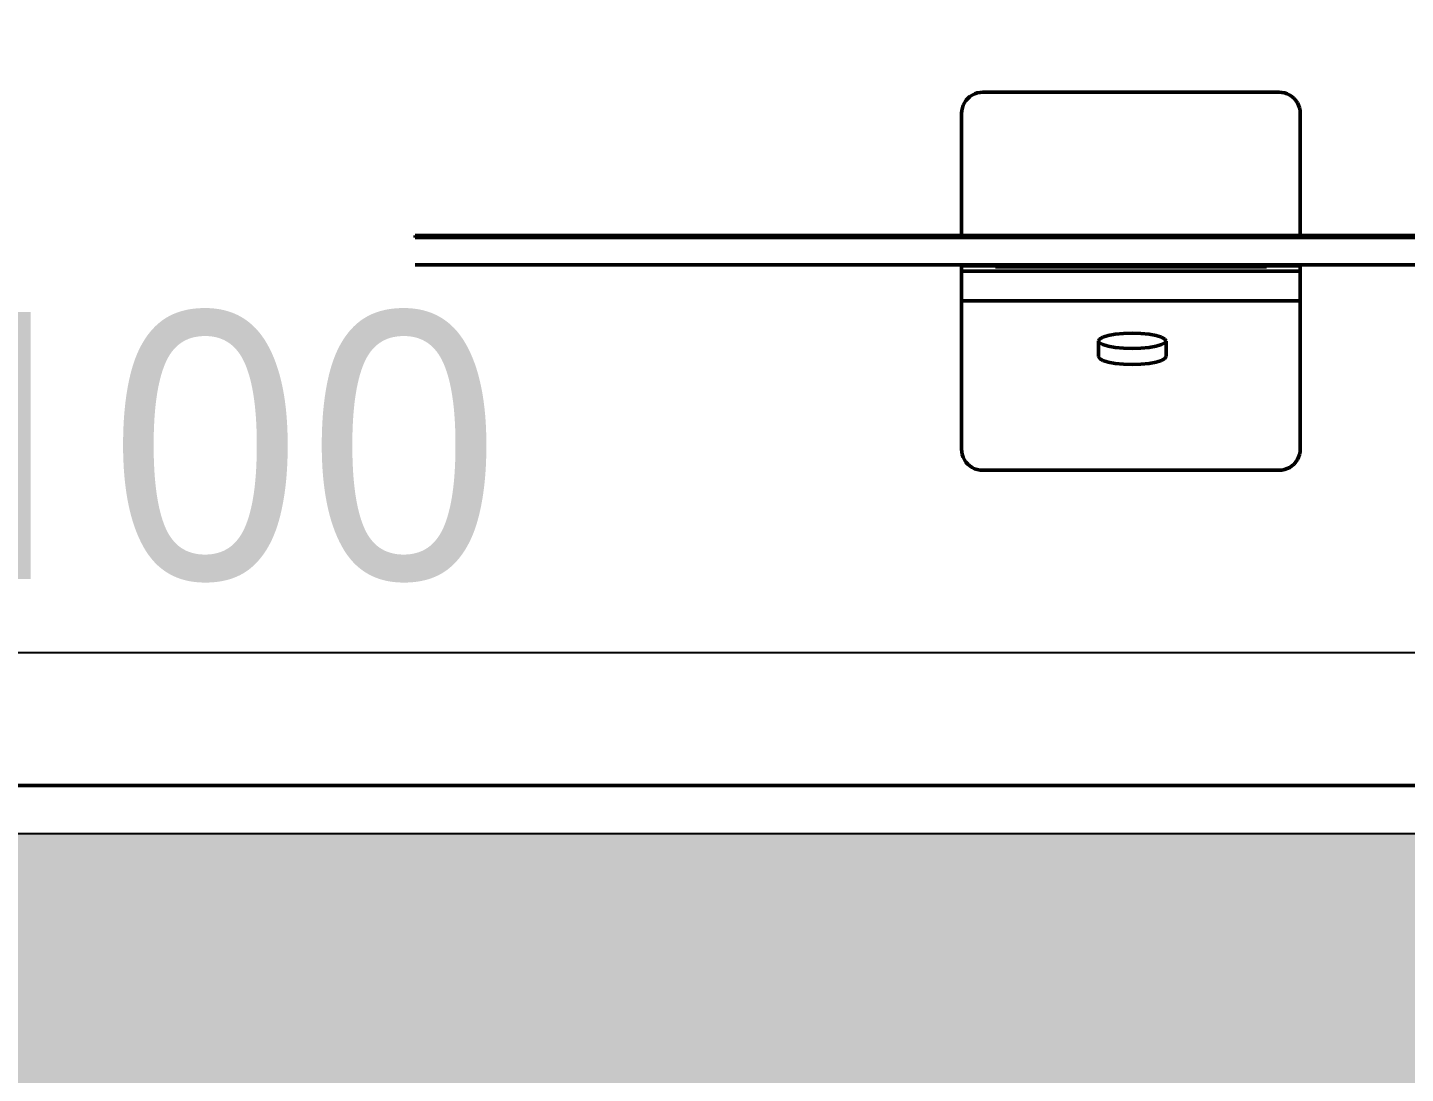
# Model space of a CAD drawing. Header units: millimetres. Extents: x 0 to 460473, y -68369 to 85219.
# Drawn here: x 228180 to 228697, y -33638 to -33246 of the extents above; entities that cross this region are included whole.
import ezdxf

# ---------------------------------------------------------------- set-up
doc = ezdxf.new("R2010")
doc.units = ezdxf.units.MM
doc.header["$LTSCALE"] = 50
for name, color, linetype in [('DIM', 7, 'Continuous'), ('fur', 6, 'Continuous'), ('ha', 8, 'Continuous'), ('wall', 2, 'Continuous')]:
    doc.layers.add(name, color=color, linetype=linetype)
doc.styles.add('맑은 고딕', font='malgun.ttf')
doc.dimstyles.new('DH IN40', dxfattribs={"dimscale": 40, "dimtxt": 2.5, "dimasz": 1, "dimexe": 1.5, "dimexo": 1.5, "dimtad": 1, "dimdec": 7, "dimlunit": 6, "dimtxsty": '맑은 고딕', "dimblk": 'ARCHTICK', "dimcen": 2.5, "dimclrd": 256, "dimclre": 256, "dimclrt": 256, "dimadec": 0, "dimazin": 0, "dimtfac": 1, "dimtdec": 7, "dimtix": 1, "dimtmove": 0, "dimatfit": 3, "dimldrblk": 'ARCHTICK', "dimfxl": 1, "dimtfillclr": 1, "dimlwd": -1, "dimlwe": -1, "dimarcsym": 0})

# ---------------------------------------------------------------- blocks, each defined once
blk = doc.blocks.new('EWEDSF')
at = {"layer": 'ha', "transparency": 33554559}
h = blk.add_hatch(color=256, dxfattribs=at)
h.dxf.hatch_style = 1
h.paths.add_polyline_path([(228854, 34359.7), (227259, 34359.7), (227259, 37049.7), (227259, 38269.7), (230434, 38269.7), (230434, 37049.7), (229959, 37049.7), (229959, 34359.7), (229784, 34359.7), (229784, 34159.7), (230134, 34159.7), (230134, 35199.7), (230184, 35199.7), (230184, 35399.7), (230134, 35399.7), (230134, 36849.7), (230634, 36849.7), (230634, 38469.7), (227259, 38469.7), (227259, 39079.7), (227084, 39079.7), (227084, 34159.7), (228854, 34159.7)])
at = {"layer": 'wall', "color": 2}
blk.add_line((227259, 34359.7), (228883.5, 34359.7), dxfattribs=at)
blk = doc.blocks.new('_ArchTick')
at = {"color": 0, "linetype": 'ByBlock', "const_width": 0.15}
blk.add_lwpolyline([(-0.5, -0.5), (0.5, 0.5)], dxfattribs=at)
blk = doc.blocks.new('*D438')
at = {"layer": 'Defpoints', "color": 0, "transparency": 16777216}
for p in [(228959, -33479.97), (227460, -33529.76), (228959, -33529.76)]:
    blk.add_point(p, dxfattribs=at)
at = {"layer": 'DIM', "transparency": 16777216}
for p, q in [((227460, -33469.76), (227460, -33419.97)), ((228959, -33469.76), (228959, -33419.97)), ((227460, -33479.97), (228959, -33479.97))]:
    blk.add_line(p, q, dxfattribs=at)
at = {"layer": 'DIM', "transparency": 16777216, "xscale": 40, "yscale": 40, "zscale": 40, "rotation": 180}
blk.add_blockref('_ArchTick', (227460, -33479.97), dxfattribs=at)
at = {"layer": 'DIM', "transparency": 16777216, "xscale": 40, "yscale": 40, "zscale": 40}
blk.add_blockref('_ArchTick', (228959, -33479.97), dxfattribs=at)
at = {"layer": 'DIM', "transparency": 16777216, "insert": (228209.5, -33403.03), "char_height": 100, "attachment_point": 5, "style": '맑은 고딕'}
blk.add_mtext('1100', dxfattribs=at)

msp = doc.modelspace()

# ---------------------------------------------------------------- linework, layer by layer
at = {"layer": 'fur', "color": 40, "lineweight": 50, "true_color": 0xf8d731}
for p, q in [((228533.44078354, -33271.50688946), (228534.30407738, -33270.93005496)), ((228534.30407738, -33270.93005496), (228535.23527763, -33270.47083781)), ((228535.23527763, -33270.47083781), (228536.21845121, -33270.13709535)), ((228536.21845121, -33270.13709535), (228537.23677573, -33269.93453801)), ((228537.23677573, -33269.93453801), (228538.27282738, -33269.8666316)), ((228649.39782738, -33269.8666316), (228538.27282738, -33269.8666316)), ((228650.43387903, -33269.93453801), (228649.39782738, -33269.8666316)), ((228651.45220355, -33270.13709535), (228650.43387903, -33269.93453801)), ((228652.43537712, -33270.47083781), (228651.45220355, -33270.13709535)), ((228653.36657738, -33270.93005496), (228652.43537712, -33270.47083781)), ((228654.22987122, -33271.50688946), (228653.36657738, -33270.93005496)), ((228530.40323379, -33276.76807995), (228530.60579113, -33275.74975543)), ((228530.60579113, -33275.74975543), (228530.93953359, -33274.76658186)), ((228530.93953359, -33274.76658186), (228531.39875074, -33273.8353816)), ((228531.39875074, -33273.8353816), (228531.97558524, -33272.97208776)), ((228531.97558524, -33272.97208776), (228532.6601673, -33272.19147152)), ((228532.6601673, -33272.19147152), (228533.44078354, -33271.50688946)), ((228655.01048745, -33272.19147152), (228654.22987122, -33271.50688946)), ((228655.69506952, -33272.97208776), (228655.01048745, -33272.19147152)), ((228656.27190402, -33273.8353816), (228655.69506952, -33272.97208776)), ((228656.73112117, -33274.76658186), (228656.27190402, -33273.8353816)), ((228657.06486363, -33275.74975543), (228656.73112117, -33274.76658186)), ((228657.26742097, -33276.76807995), (228657.06486363, -33275.74975543)), ((228530.33532738, -33277.8041316), (228530.40323379, -33276.76807995)), ((228530.33532738, -33277.8041316), (228530.33532738, -33323.53135677)), ((228657.33532738, -33277.8041316), (228657.26742097, -33276.76807995)), ((228657.33532738, -33323.53135677), (228657.33532738, -33277.8041316)), ((228325.38811111, -33324.32510677), (228325.38811111, -33323.53135677)), ((228334.91311111, -33323.53135677), (228325.38811111, -33323.53135677)), ((228334.91311111, -33324.32510677), (228325.38811111, -33324.32510677)), ((228334.91311111, -33324.32510677), (228334.91311111, -33323.53135677)), ((228334.91311111, -33323.53135677), (228337.29436111, -33323.53135677)), ((228334.91311111, -33324.32510677), (228337.29436111, -33324.32510677)), ((228337.29436111, -33324.32510677), (228337.29436111, -33323.53135677)), ((228337.29436111, -33323.53135677), (228338.08811111, -33323.53135677)), ((228338.08811111, -33324.32510677), (228337.29436111, -33324.32510677)), ((228338.08811111, -33324.32510677), (228338.08811111, -33323.53135677)), ((228338.08811111, -33323.53135677), (228530.33532738, -33323.53135677)), ((228530.33532738, -33324.32510677), (228338.08811111, -33324.32510677)), ((228530.33532738, -33323.53135677), (228530.33532738, -33324.32510677)), ((228530.33532738, -33323.53135677), (228657.33532738, -33323.53135677)), ((228657.33532738, -33324.32510677), (228530.33532738, -33324.32510677)), ((228657.33532738, -33324.32510677), (228657.33532738, -33323.53135677)), ((228657.33532738, -33323.53135677), (228850.52495222, -33323.53135677)), ((228850.52495222, -33324.32510677), (228657.33532738, -33324.32510677)), ((228325.38811111, -33334.64385677), (228530.33532738, -33334.64385677)), ((228530.33532738, -33334.64385677), (228543.03532738, -33334.64385677)), ((228530.33532738, -33334.64385677), (228530.33532738, -33334.94248056)), ((228543.03532738, -33334.94248056), (228530.33532738, -33334.94248056)), ((228530.33532738, -33336.92685556), (228530.33532738, -33334.94248056)), ((228657.33532738, -33336.92685556), (228530.33532738, -33336.92685556)), ((228530.33532738, -33336.92685556), (228530.33532738, -33348.03935556)), ((228543.03532738, -33334.64385677), (228543.03532738, -33334.94248056)), ((228543.03532738, -33334.64385677), (228644.63532738, -33334.64385677)), ((228543.03532738, -33334.94248056), (228543.03532738, -33335.1517683)), ((228543.03532738, -33335.1517683), (228568.01107584, -33335.1517683)), ((228543.03532738, -33335.38648738), (228543.03532738, -33335.19942112)), ((228644.63532738, -33335.38648738), (228543.03532738, -33335.38648738)), ((228568.5297856, -33335.16942487), (228635.16498468, -33335.1517683)), ((228572.23146727, -33335.04073177), (228584.68378345, -33335.04073177)), ((228603.13321515, -33335.04073177), (228615.20531127, -33335.04073177)), ((228635.16498468, -33335.1517683), (228635.33648995, -33335.16942487)), ((228635.33648995, -33335.16942487), (228644.63532738, -33335.1517683)), ((228644.63532738, -33334.94248056), (228644.63532738, -33334.64385677)), ((228644.63532738, -33334.64385677), (228657.33532738, -33334.64385677)), ((228657.33532738, -33334.94248056), (228644.63532738, -33334.94248056)), ((228644.63532738, -33335.1517683), (228644.63532738, -33334.94248056)), ((228644.63532738, -33335.38648738), (228644.63532738, -33335.19942112)), ((228657.33532738, -33334.94248056), (228657.33532738, -33334.64385677)), ((228657.33532738, -33334.64385677), (228863.22495222, -33334.64385677)), ((228657.33532738, -33334.94248056), (228657.33532738, -33336.92685556)), ((228657.33532738, -33336.92685556), (228657.33532738, -33348.03935556)), ((228657.33532738, -33348.03935556), (228530.33532738, -33348.03935556)), ((228530.33532738, -33348.03935556), (228530.33532738, -33403.66062271)), ((228657.33532738, -33348.03935556), (228657.33532738, -33403.66062271)), ((228581.66400977, -33363.10835536), (228581.60653167, -33363.21115638)), ((228581.60653167, -33363.21115638), (228581.60653167, -33368.95833369)), ((228582.03927367, -33362.4371865), (228581.66400977, -33363.10835536)), ((228582.03927367, -33363.77952423), (228581.66400977, -33363.10835536)), ((228583.30800904, -33361.71596138), (228582.03927367, -33362.4371865)), ((228583.30800904, -33364.50074935), (228582.03927367, -33363.77952423)), ((228585.32627555, -33361.09663132), (228583.30800904, -33361.71596138)), ((228587.95653167, -33360.62140266), (228585.32627555, -33361.09663132)), ((228591.0195298, -33360.32266144), (228587.95653167, -33360.62140266)), ((228594.30653167, -33360.22076637), (228591.0195298, -33360.32266144)), ((228597.59353354, -33360.32266144), (228594.30653167, -33360.22076637)), ((228600.65653167, -33360.62140266), (228597.59353354, -33360.32266144)), ((228603.28678779, -33361.09663132), (228600.65653167, -33360.62140266)), ((228605.3050543, -33361.71596138), (228603.28678779, -33361.09663132)), ((228606.57378966, -33362.4371865), (228605.3050543, -33361.71596138)), ((228606.57378966, -33363.77952423), (228605.3050543, -33364.50074935)), ((228606.94905357, -33363.10835536), (228606.57378966, -33362.4371865)), ((228606.94905357, -33363.10835536), (228606.57378966, -33363.77952423)), ((228607.00653167, -33363.21115638), (228606.94905357, -33363.10835536)), ((228607.00653167, -33368.95833369), (228607.00653167, -33363.21115638)), ((228581.60653167, -33368.95833369), (228582.03927367, -33369.73230357)), ((228585.32627555, -33365.1200794), (228583.30800904, -33364.50074935)), ((228587.95653167, -33365.59530806), (228585.32627555, -33365.1200794)), ((228591.0195298, -33365.89404929), (228587.95653167, -33365.59530806)), ((228594.30653167, -33365.99594436), (228591.0195298, -33365.89404929)), ((228597.59353354, -33365.89404929), (228594.30653167, -33365.99594436)), ((228600.65653167, -33365.59530806), (228597.59353354, -33365.89404929)), ((228603.28678779, -33365.1200794), (228600.65653167, -33365.59530806)), ((228605.3050543, -33364.50074935), (228603.28678779, -33365.1200794)), ((228606.57378966, -33369.73230357), (228607.00653167, -33368.95833369)), ((228582.03927367, -33369.73230357), (228583.30800904, -33370.45352869)), ((228583.30800904, -33370.45352869), (228585.32627555, -33371.07285875)), ((228585.32627555, -33371.07285875), (228587.95653167, -33371.54808741)), ((228587.95653167, -33371.54808741), (228591.0195298, -33371.84682863)), ((228591.0195298, -33371.84682863), (228594.30653167, -33371.9487237)), ((228594.30653167, -33371.9487237), (228597.59353354, -33371.84682863)), ((228597.59353354, -33371.84682863), (228600.65653167, -33371.54808741)), ((228600.65653167, -33371.54808741), (228603.28678779, -33371.07285875)), ((228603.28678779, -33371.07285875), (228605.3050543, -33370.45352869)), ((228605.3050543, -33370.45352869), (228606.57378966, -33369.73230357)), ((228530.33532738, -33403.66062271), (228530.39036313, -33404.70136682)), ((228530.39036313, -33404.70136682), (228530.58312263, -33405.72558409)), ((228657.26742097, -33404.69667436), (228657.06486363, -33405.71499888)), ((228657.33532738, -33403.66062271), (228657.26742097, -33404.69667436)), ((228530.58312263, -33405.72558409), (228530.91019127, -33406.71513113)), ((228530.91019127, -33406.71513113), (228531.36577523, -33407.65247872)), ((228531.36577523, -33407.65247872), (228531.94180411, -33408.52102231)), ((228531.94180411, -33408.52102231), (228532.62807392, -33409.30537618)), ((228532.62807392, -33409.30537618), (228533.41242779, -33409.99164598)), ((228533.41242779, -33409.99164598), (228534.28097138, -33410.56767486)), ((228534.28097138, -33410.56767486), (228535.21831896, -33411.02325882)), ((228653.36657738, -33410.53469936), (228652.43537712, -33410.9939165)), ((228654.22987122, -33409.95786485), (228653.36657738, -33410.53469936)), ((228655.01048745, -33409.27328279), (228654.22987122, -33409.95786485)), ((228655.69506952, -33408.49266656), (228655.01048745, -33409.27328279)), ((228656.27190402, -33407.62937271), (228655.69506952, -33408.49266656)), ((228656.73112117, -33406.69817246), (228656.27190402, -33407.62937271)), ((228657.06486363, -33405.71499888), (228656.73112117, -33406.69817246)), ((228535.21831896, -33411.02325882), (228536.207866, -33411.35032746)), ((228536.207866, -33411.35032746), (228537.23208327, -33411.54308696)), ((228537.23208327, -33411.54308696), (228538.27282738, -33411.59812271)), ((228538.27282738, -33411.59812271), (228649.39782738, -33411.59812271)), ((228650.43387903, -33411.5302163), (228649.39782738, -33411.59812271)), ((228651.45220355, -33411.32765896), (228650.43387903, -33411.5302163)), ((228652.43537712, -33410.9939165), (228651.45220355, -33411.32765896)), ((227859.99868442, -33529.76328172), (228958.99865146, -33529.76328172))]:
    msp.add_line(p, q, dxfattribs=at)

# ---------------------------------------------------------------- block references
at = {"layer": 'ha'}
msp.add_blockref('EWEDSF', (0, -67907.45838072), dxfattribs=at)

# ---------------------------------------------------------------- dimensions: what is measured, and where the dimension line sits
at = {"layer": 'DIM'}
dim = msp.add_linear_dim(base=(228958.99865146, -33479.96926698), p1=(227459.99868442, -33529.76328172), p2=(228958.99865146, -33529.76328172), text='1100', dimstyle='DH IN40', dxfattribs=at)
dim.commit()
dim.dimension.update_dxf_attribs({"geometry": '*D438', "text_midpoint": (228209.49866794, -33403.03312568)})

doc.saveas('drawing.dxf')
